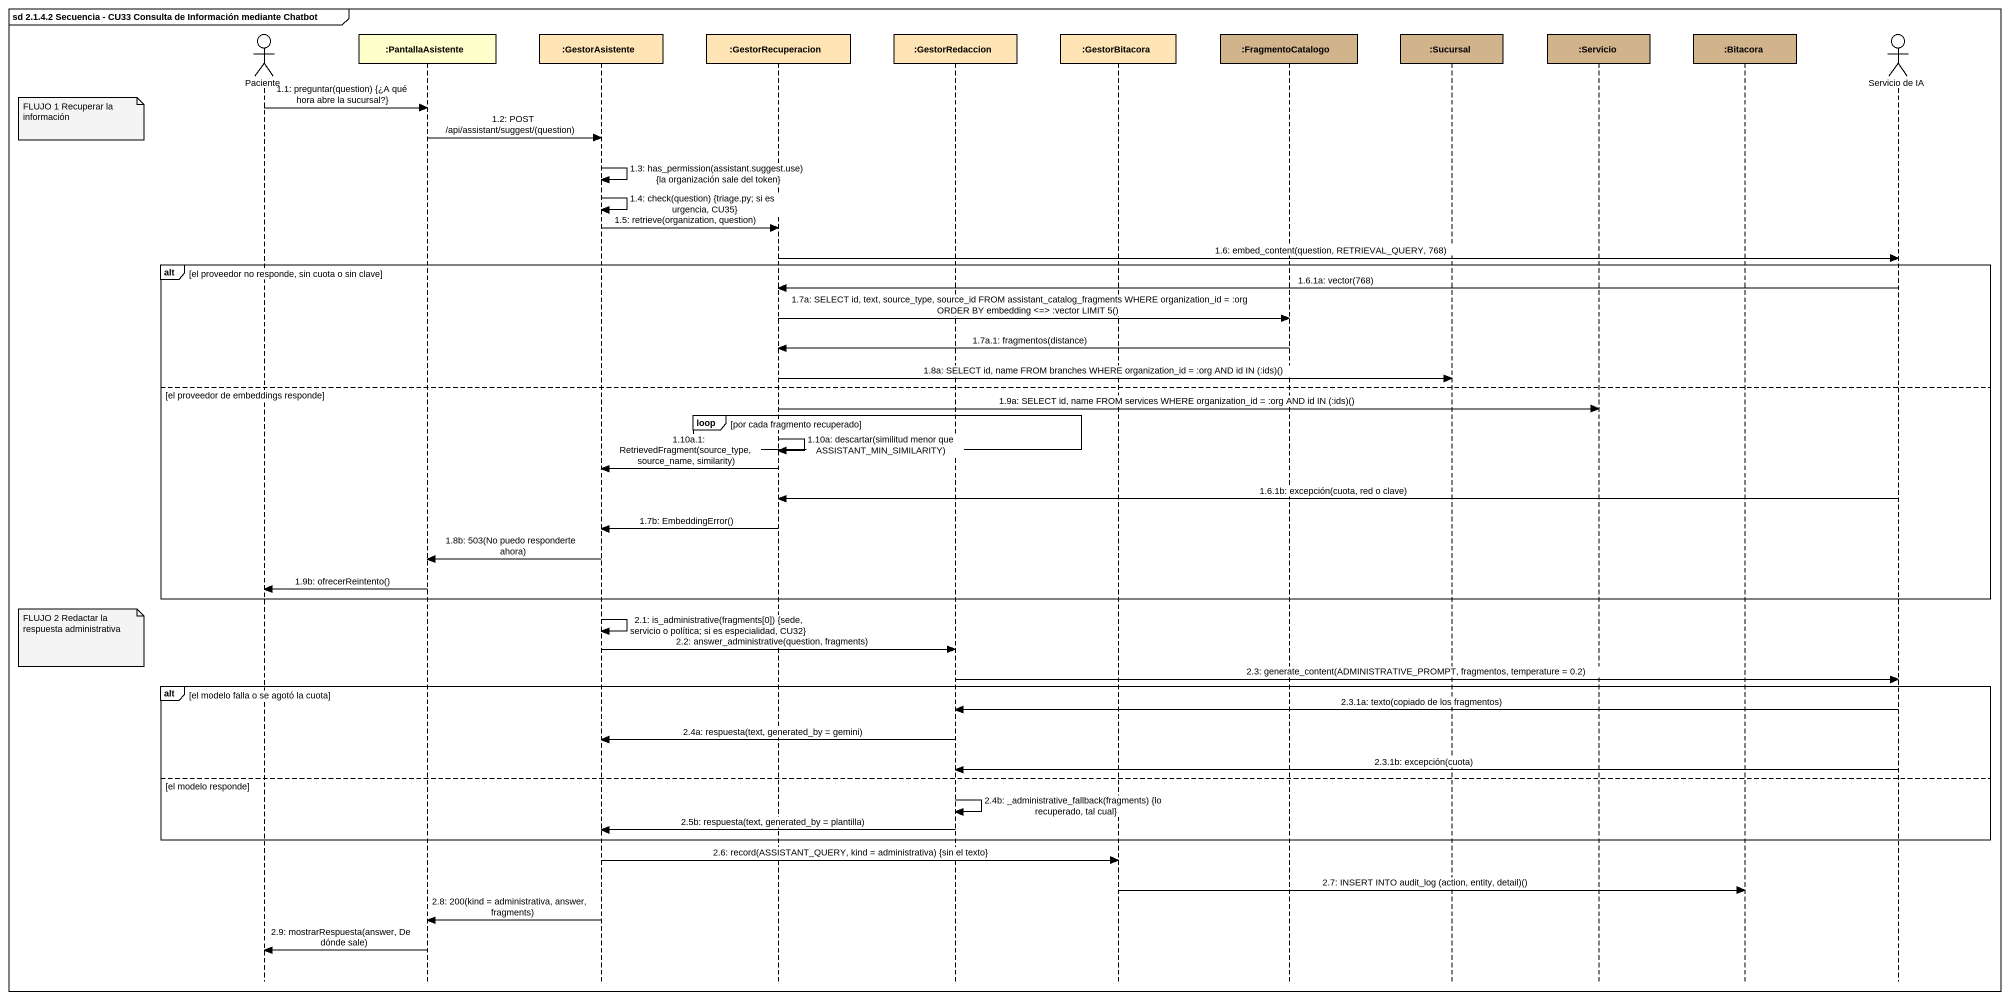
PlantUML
@startuml
mainframe sd 2.1.4.2 Secuencia - CU33 Consulta de Información mediante Chatbot
hide footbox
actor Paciente
participant ":PantallaAsistente" as PantallaAsistente
participant ":GestorAsistente" as GestorAsistente #FFE4B5
participant ":GestorRecuperacion" as GestorRecuperacion #FFE4B5
participant ":GestorRedaccion" as GestorRedaccion #FFE4B5
participant ":GestorBitacora" as GestorBitacora #FFE4B5
participant ":FragmentoCatalogo" as FragmentoCatalogo #D2B48C
participant ":Sucursal" as Sucursal #D2B48C
participant ":Servicio" as Servicio #D2B48C
participant ":Bitacora" as Bitacora #D2B48C
actor "Servicio de IA" as Servicio_de_IA

Paciente -> PantallaAsistente : 1.1: preguntar(question) {¿A qué hora abre la sucursal?}
note left of Paciente : FLUJO 1 Recuperar la información
PantallaAsistente -> GestorAsistente : 1.2: POST /api/assistant/suggest/(question)
GestorAsistente -> GestorAsistente : 1.3: has_permission(assistant.suggest.use) {la organización sale del token}
GestorAsistente -> GestorAsistente : 1.4: check(question) {triage.py; si es urgencia, CU35}
GestorAsistente -> GestorRecuperacion : 1.5: retrieve(organization, question)
GestorRecuperacion -> Servicio_de_IA : 1.6: embed_content(question, RETRIEVAL_QUERY, 768)
alt el proveedor no responde, sin cuota o sin clave
  Servicio_de_IA -> GestorRecuperacion : 1.6.1a: vector(768)
  GestorRecuperacion -> FragmentoCatalogo : 1.7a: SELECT id, text, source_type, source_id FROM assistant_catalog_fragments WHERE organization_id = :org ORDER BY embedding <=> :vector LIMIT 5()
  FragmentoCatalogo -> GestorRecuperacion : 1.7a.1: fragmentos(distance)
  GestorRecuperacion -> Sucursal : 1.8a: SELECT id, name FROM branches WHERE organization_id = :org AND id IN (:ids)()
else el proveedor de embeddings responde
  GestorRecuperacion -> Servicio : 1.9a: SELECT id, name FROM services WHERE organization_id = :org AND id IN (:ids)()
  loop por cada fragmento recuperado
    GestorRecuperacion -> GestorRecuperacion : 1.10a: descartar(similitud menor que ASSISTANT_MIN_SIMILARITY)
  end
  GestorRecuperacion -> GestorAsistente : 1.10a.1: RetrievedFragment(source_type, source_name, similarity)
  Servicio_de_IA -> GestorRecuperacion : 1.6.1b: excepción(cuota, red o clave)
  GestorRecuperacion -> GestorAsistente : 1.7b: EmbeddingError()
  GestorAsistente -> PantallaAsistente : 1.8b: 503(No puedo responderte ahora)
  PantallaAsistente -> Paciente : 1.9b: ofrecerReintento()
end
GestorAsistente -> GestorAsistente : 2.1: is_administrative(fragments[0]) {sede, servicio o política; si es especialidad, CU32}
note left of Paciente : FLUJO 2 Redactar la respuesta administrativa
GestorAsistente -> GestorRedaccion : 2.2: answer_administrative(question, fragments)
GestorRedaccion -> Servicio_de_IA : 2.3: generate_content(ADMINISTRATIVE_PROMPT, fragmentos, temperature = 0.2)
alt el modelo falla o se agotó la cuota
  Servicio_de_IA -> GestorRedaccion : 2.3.1a: texto(copiado de los fragmentos)
  GestorRedaccion -> GestorAsistente : 2.4a: respuesta(text, generated_by = gemini)
  Servicio_de_IA -> GestorRedaccion : 2.3.1b: excepción(cuota)
else el modelo responde
  GestorRedaccion -> GestorRedaccion : 2.4b: _administrative_fallback(fragments) {lo recuperado, tal cual}
  GestorRedaccion -> GestorAsistente : 2.5b: respuesta(text, generated_by = plantilla)
end
GestorAsistente -> GestorBitacora : 2.6: record(ASSISTANT_QUERY, kind = administrativa) {sin el texto}
GestorBitacora -> Bitacora : 2.7: INSERT INTO audit_log (action, entity, detail)()
GestorAsistente -> PantallaAsistente : 2.8: 200(kind = administrativa, answer, fragments)
PantallaAsistente -> Paciente : 2.9: mostrarRespuesta(answer, De dónde sale)
@enduml
